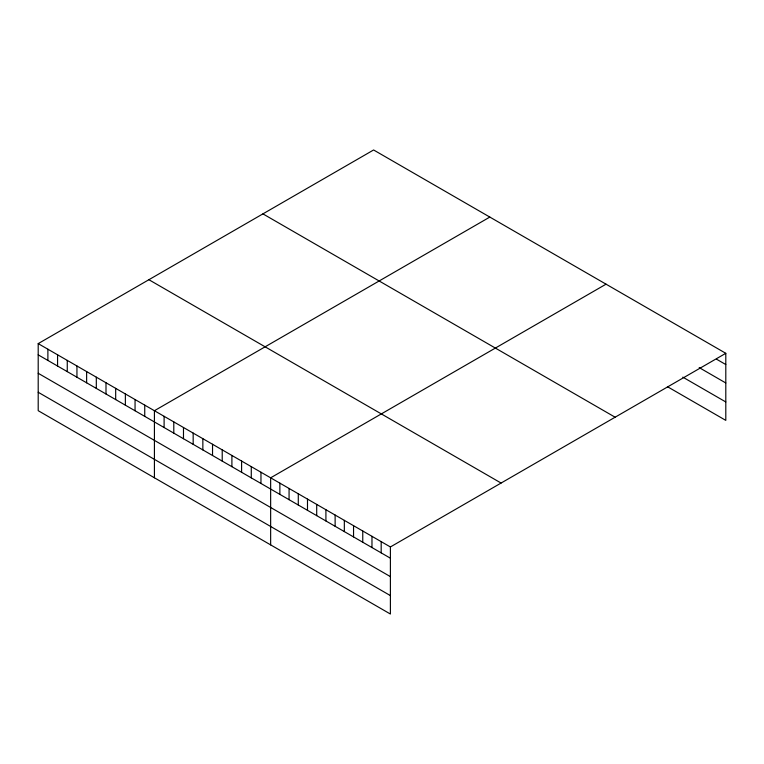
<?xml version="1.0" encoding="UTF-8"?>
<svg xmlns="http://www.w3.org/2000/svg" width="764" height="764" viewBox="0 0 764 764"><rect width="100%" height="100%" fill="white"/><g stroke="black" fill="none" stroke-linecap="round" stroke-linejoin="round"><path stroke-width="1.15" d="M38.2 343.619L390.394 546.957L390.394 614.027L38.2 410.688L38.2 343.619L373.606 149.973L725.8 353.312L725.8 420.381L667.459 386.699M489.829 217.072L154.423 410.717L154.423 477.796M606.053 284.17L270.647 477.815L270.647 544.894M390.394 546.957L725.8 353.312M716.584 359.223L725.8 364.543M699.194 367.608L725.8 382.974M682.815 377.139L725.8 401.959M262.921 213.872L615.115 417.211M148.885 279.71L501.079 483.049M38.2 354.849L390.394 558.188M38.2 373.281L390.394 576.619M38.2 392.266L390.394 595.605M381.179 541.638L381.179 552.869M371.972 536.318L371.972 547.549M362.757 530.999L362.757 542.23M353.551 525.68L353.551 536.92M344.335 520.36L344.335 531.601M335.129 515.041L335.129 526.281M325.913 509.731L325.913 520.962M316.707 504.412L316.707 515.643M307.491 499.093L307.491 510.323M298.285 493.773L298.285 505.004M289.069 488.454L289.069 499.685M279.863 483.134L279.863 494.375M260.963 472.228L260.963 483.459M251.28 466.632L251.28 477.872M241.596 461.045L241.596 472.276M231.903 455.449L231.903 466.689M222.219 449.862L222.219 461.093M212.535 444.266L212.535 455.506M202.852 438.679L202.852 449.91M193.168 433.083L193.168 444.323M183.484 427.496L183.484 438.727M173.791 421.9L173.791 433.14M164.107 416.313L164.107 427.544M144.74 405.13L144.74 416.361M135.056 399.534L135.056 410.765M125.372 393.947L125.372 405.178M115.679 388.351L115.679 399.582M105.995 382.754L105.995 393.995M96.312 377.168L96.312 388.398M86.628 371.571L86.628 382.812M76.944 365.985L76.944 377.215M67.261 360.388L67.261 371.629M57.567 354.802L57.567 366.032M47.884 349.205L47.884 360.446"/></g></svg>
